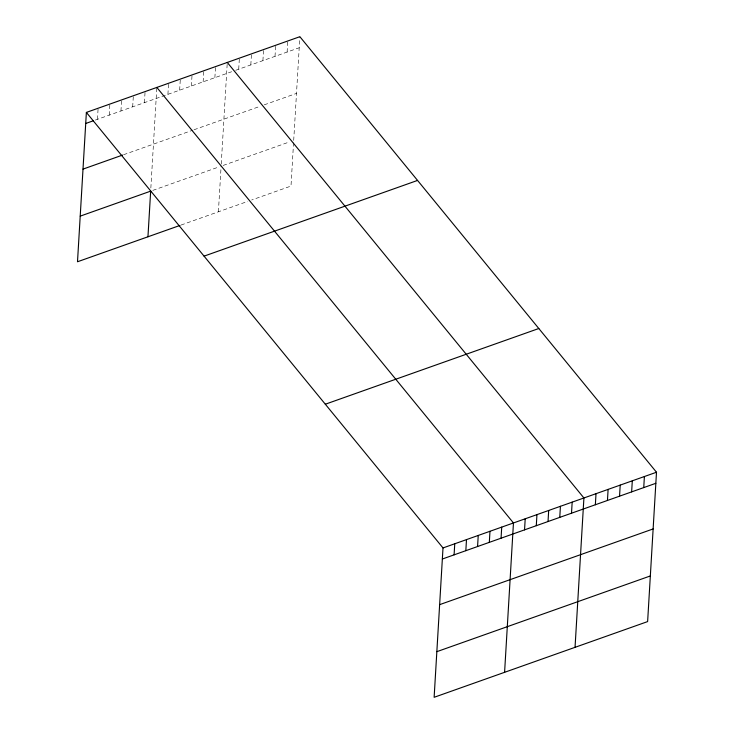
<?xml version="1.0" encoding="UTF-8"?>
<svg xmlns="http://www.w3.org/2000/svg" width="734" height="734" viewBox="0 0 734 734"><rect width="100%" height="100%" fill="white"/><g stroke="black" fill="none" stroke-linecap="round" stroke-linejoin="round"><path stroke-width="0.55" stroke-dasharray="3.67 2.75" d="M97.457 119.312L98.117 108.247M109.201 115.146L109.861 104.081M120.945 110.981L121.596 99.916M132.689 106.825L133.34 95.75M144.424 102.659L145.084 91.594M150.846 188.014L156.828 87.429M167.912 94.328L168.572 83.263M179.656 90.163L180.307 79.098M191.391 85.997L192.051 74.932M203.135 81.832L203.795 70.767M214.878 77.676L215.539 66.601M218.402 211.796L221.118 166.159M221.237 164.077L227.274 62.445M238.715 69.216L239.376 58.151M250.817 64.931L251.478 53.857M262.91 60.638L263.57 49.573M275.011 56.344L275.672 45.279M287.104 52.059L287.765 40.994M293.563 142.699L290.994 186.06L251.67 199.997M293.701 140.423L299.867 36.7M95.328 120.073L231.66 71.721M235.697 70.29L299.206 47.765M123.569 154.727L192.95 130.12M194.024 129.744L260.203 106.274M264.231 104.843L296.499 93.401M152.8 190.39L218.98 166.921M223.136 165.444L289.673 141.855M181.041 225.044L247.642 201.428"/><path stroke-width="1.1" d="M86.373 112.412L443.006 547.94L434.133 697.3L647.627 621.588L656.499 472.237L299.867 36.7L86.373 112.412L77.501 261.763L179.977 225.43M147.956 236.779L150.663 191.143L80.217 216.135M454.098 554.849L454.75 543.784M465.833 550.683L466.494 539.618M477.577 546.518L478.238 535.453M489.321 542.353L489.973 531.288M501.065 538.187L501.717 527.122M504.588 672.316L513.461 522.957L156.828 87.429M524.544 529.865L525.205 518.791M536.288 525.7L536.949 514.635M548.032 521.535L548.683 510.469M559.767 517.369L560.427 506.304M571.511 513.204L572.171 502.139M575.043 647.333L583.915 497.973L227.274 62.445M595.357 504.753L596.008 493.688M607.449 500.46L608.11 489.394M619.551 496.175L620.202 485.101M631.644 491.881L632.304 480.816M643.746 487.587L644.397 476.522M85.722 123.477L93.19 120.826M83.006 169.114L122.505 155.103M204.061 256.138L417.554 180.426M325.318 404.223L538.811 328.511M443.006 547.94L656.499 472.237M442.354 559.014L655.838 483.302M439.638 604.651L653.132 528.939M436.849 651.664L650.333 575.951"/></g></svg>
